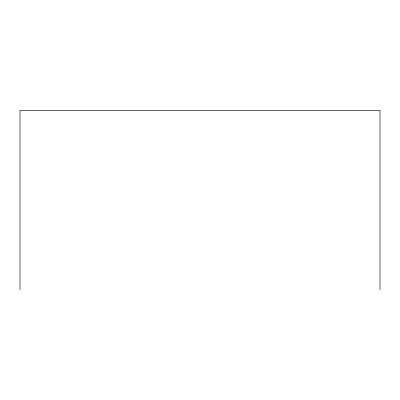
<?xml version="1.0" encoding="UTF-8"?>
<svg xmlns="http://www.w3.org/2000/svg" width="400" height="400" viewBox="0 0 400 400"><rect width="100%" height="100%" fill="white"/><g stroke="black" fill="none" stroke-linecap="round" stroke-linejoin="round"><path stroke-width="0.6" d="M380 289.535L380 110.465L20 110.465L20 289.535"/></g></svg>
